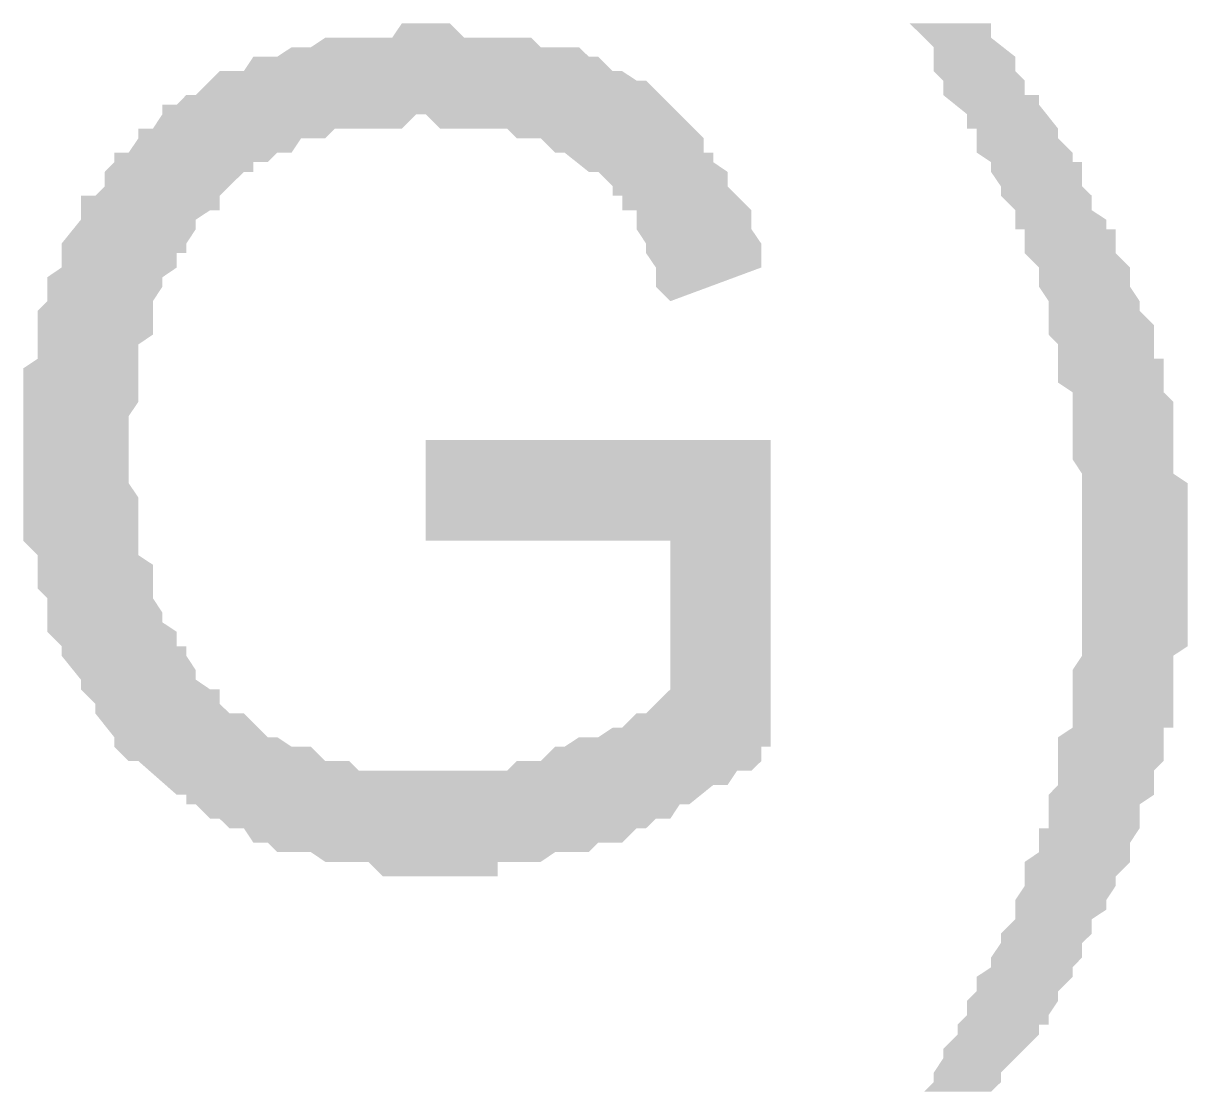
# Model space of a CAD drawing. Header units: millimetres. Extents: x 3240 to 3412, y 1366 to 1426.
# Drawn here: x 3339.0821 to 3339.5108, y 1380.2195 to 1380.6128 of the extents above; entities that cross this region are included whole.
import ezdxf

# ---------------------------------------------------------------- set-up
doc = ezdxf.new("R2010")
doc.units = ezdxf.units.MM
doc.layers.add('H', color=7, linetype='Continuous')

msp = doc.modelspace()

# ---------------------------------------------------------------- hatches: boundary and pattern name
at = {"layer": 'H', "linetype": 'Continuous'}
for points in [[(3339.21438, 1380.29875), (3339.20908, 1380.30405), (3339.19328, 1380.30405), (3339.18798, 1380.30765), (3339.17558, 1380.30765), (3339.17208, 1380.31115), (3339.16678, 1380.31115), (3339.16328, 1380.31645), (3339.15798, 1380.31645), (3339.15438, 1380.31995), (3339.15088, 1380.31995), (3339.14558, 1380.32525), (3339.14208, 1380.32525), (3339.14208, 1380.32875), (3339.13858, 1380.32875), (3339.12448, 1380.34115), (3339.12088, 1380.34115), (3339.11558, 1380.34645), (3339.11558, 1380.34995), (3339.10858, 1380.35875), (3339.10858, 1380.36225), (3339.10328, 1380.36755), (3339.10328, 1380.37115), (3339.09618, 1380.37995), (3339.09618, 1380.38345), (3339.09088, 1380.38875), (3339.09088, 1380.40115), (3339.08738, 1380.40465), (3339.08738, 1380.41695), (3339.08208, 1380.42225), (3339.08208, 1380.48575), (3339.08738, 1380.48925), (3339.08738, 1380.50695), (3339.09088, 1380.51045), (3339.09088, 1380.51925), (3339.09618, 1380.52285), (3339.09618, 1380.53165), (3339.10328, 1380.54045), (3339.10328, 1380.54925), (3339.10858, 1380.54925), (3339.11208, 1380.55275), (3339.11208, 1380.55805), (3339.11558, 1380.56165), (3339.11558, 1380.56515), (3339.12088, 1380.56515), (3339.12448, 1380.57045), (3339.12448, 1380.57395), (3339.12978, 1380.57395), (3339.13328, 1380.57925), (3339.13328, 1380.58275), (3339.13858, 1380.58275), (3339.14208, 1380.58635), (3339.14558, 1380.58635), (3339.15438, 1380.59515), (3339.16328, 1380.59515), (3339.16678, 1380.60045), (3339.17558, 1380.60045), (3339.18088, 1380.60395), (3339.18798, 1380.60395), (3339.19328, 1380.60745), (3339.21788, 1380.60745), (3339.22148, 1380.61275), (3339.23908, 1380.61275), (3339.24438, 1380.60745), (3339.26908, 1380.60745), (3339.27258, 1380.60395), (3339.28668, 1380.60395), (3339.29028, 1380.60045), (3339.29378, 1380.60045), (3339.29908, 1380.59515), (3339.30258, 1380.59515), (3339.30788, 1380.59165), (3339.31138, 1380.59165), (3339.33258, 1380.57045), (3339.33258, 1380.56515), (3339.33608, 1380.56515), (3339.33608, 1380.56165), (3339.34138, 1380.55805), (3339.34138, 1380.55275), (3339.35018, 1380.54395), (3339.35018, 1380.53695), (3339.35378, 1380.53165), (3339.35378, 1380.52285), (3339.32028, 1380.51045), (3339.31498, 1380.51575), (3339.31498, 1380.52285), (3339.31138, 1380.52815), (3339.31138, 1380.53165), (3339.30788, 1380.53695), (3339.30788, 1380.54395), (3339.30258, 1380.54395), (3339.30258, 1380.54925), (3339.29908, 1380.54925), (3339.29908, 1380.55275), (3339.29378, 1380.55805), (3339.29028, 1380.55805), (3339.28138, 1380.56515), (3339.27788, 1380.56515), (3339.27258, 1380.57045), (3339.26378, 1380.57045), (3339.26028, 1380.57395), (3339.23558, 1380.57395), (3339.23028, 1380.57925), (3339.22678, 1380.57925), (3339.22148, 1380.57395), (3339.19678, 1380.57395), (3339.19328, 1380.57045), (3339.18438, 1380.57045), (3339.18088, 1380.56515), (3339.17558, 1380.56515), (3339.17208, 1380.56165), (3339.16678, 1380.56165), (3339.16678, 1380.55805), (3339.16328, 1380.55805), (3339.15438, 1380.54925), (3339.15438, 1380.54395), (3339.15088, 1380.54395), (3339.14558, 1380.54045), (3339.14558, 1380.53695), (3339.14208, 1380.53165), (3339.14208, 1380.52815), (3339.13858, 1380.52815), (3339.13858, 1380.52285), (3339.13328, 1380.51925), (3339.13328, 1380.51575), (3339.12978, 1380.51045), (3339.12978, 1380.49815), (3339.12448, 1380.49455), (3339.12448, 1380.47345), (3339.12088, 1380.46815), (3339.12088, 1380.44345), (3339.12448, 1380.43815), (3339.12448, 1380.41695), (3339.12978, 1380.41345), (3339.12978, 1380.40115), (3339.13328, 1380.39585), (3339.13328, 1380.39225), (3339.13858, 1380.38875), (3339.13858, 1380.38345), (3339.14208, 1380.38345), (3339.14208, 1380.37995), (3339.14558, 1380.37465), (3339.14558, 1380.37115), (3339.15088, 1380.36755), (3339.15438, 1380.36755), (3339.15438, 1380.36225), (3339.15798, 1380.35875), (3339.16328, 1380.35875), (3339.17208, 1380.34995), (3339.17558, 1380.34995), (3339.18088, 1380.34645), (3339.18798, 1380.34645), (3339.19328, 1380.34115), (3339.20208, 1380.34115), (3339.20558, 1380.33765), (3339.26028, 1380.33765), (3339.26378, 1380.34115), (3339.27258, 1380.34115), (3339.27788, 1380.34645), (3339.28138, 1380.34645), (3339.28668, 1380.34995), (3339.29378, 1380.34995), (3339.29908, 1380.35345), (3339.30258, 1380.35345), (3339.30788, 1380.35875), (3339.31138, 1380.35875), (3339.32028, 1380.36755), (3339.32028, 1380.42225), (3339.23028, 1380.42225), (3339.23028, 1380.45935), (3339.35728, 1380.45935), (3339.35728, 1380.34645), (3339.35378, 1380.34645), (3339.35378, 1380.34115), (3339.35018, 1380.33765), (3339.34488, 1380.33765), (3339.34138, 1380.33235), (3339.33608, 1380.33235), (3339.32728, 1380.32525), (3339.32378, 1380.32525), (3339.32028, 1380.31995), (3339.31498, 1380.31995), (3339.31138, 1380.31645), (3339.30788, 1380.31645), (3339.30258, 1380.31115), (3339.29378, 1380.31115), (3339.29028, 1380.30765), (3339.27788, 1380.30765), (3339.27258, 1380.30405), (3339.25678, 1380.30405), (3339.25678, 1380.29875), (3339.21438, 1380.29875)], [(3339.41368, 1380.21945), (3339.41728, 1380.22295), (3339.41728, 1380.22645), (3339.42078, 1380.23175), (3339.42078, 1380.23525), (3339.42608, 1380.24055), (3339.42608, 1380.24415), (3339.42958, 1380.24765), (3339.42958, 1380.25295), (3339.43308, 1380.25645), (3339.43308, 1380.26175), (3339.43838, 1380.26525), (3339.43838, 1380.26885), (3339.44198, 1380.27415), (3339.44198, 1380.27765), (3339.44728, 1380.28295), (3339.44728, 1380.28995), (3339.45078, 1380.29525), (3339.45078, 1380.30405), (3339.45608, 1380.30765), (3339.45608, 1380.31645), (3339.45958, 1380.31645), (3339.45958, 1380.32875), (3339.46308, 1380.33235), (3339.46308, 1380.34995), (3339.46838, 1380.35345), (3339.46838, 1380.37465), (3339.47188, 1380.37995), (3339.47188, 1380.44695), (3339.46838, 1380.45225), (3339.46838, 1380.47695), (3339.46308, 1380.48045), (3339.46308, 1380.49455), (3339.45958, 1380.49815), (3339.45958, 1380.51045), (3339.45608, 1380.51575), (3339.45608, 1380.52285), (3339.45078, 1380.52815), (3339.45078, 1380.53695), (3339.44728, 1380.53695), (3339.44728, 1380.54395), (3339.44198, 1380.54925), (3339.44198, 1380.55275), (3339.43838, 1380.55805), (3339.43838, 1380.56165), (3339.43308, 1380.56515), (3339.43308, 1380.57395), (3339.42958, 1380.57395), (3339.42958, 1380.57925), (3339.42078, 1380.58635), (3339.42078, 1380.59165), (3339.41728, 1380.59515), (3339.41728, 1380.60395), (3339.40838, 1380.61275), (3339.43838, 1380.61275), (3339.43838, 1380.60745), (3339.44728, 1380.60045), (3339.44728, 1380.59515), (3339.45078, 1380.59165), (3339.45078, 1380.58635), (3339.45608, 1380.58635), (3339.45608, 1380.58275), (3339.46308, 1380.57395), (3339.46308, 1380.57045), (3339.46838, 1380.56515), (3339.46838, 1380.56165), (3339.47188, 1380.56165), (3339.47188, 1380.55275), (3339.47548, 1380.54925), (3339.47548, 1380.54395), (3339.48078, 1380.54045), (3339.48078, 1380.53695), (3339.48428, 1380.53695), (3339.48428, 1380.52815), (3339.48958, 1380.52285), (3339.48958, 1380.51575), (3339.49308, 1380.51045), (3339.49308, 1380.50695), (3339.49838, 1380.50165), (3339.49838, 1380.48925), (3339.50188, 1380.48925), (3339.50188, 1380.47695), (3339.50548, 1380.47345), (3339.50548, 1380.44695), (3339.51078, 1380.44345), (3339.51078, 1380.38345), (3339.50548, 1380.37995), (3339.50548, 1380.35345), (3339.50188, 1380.35345), (3339.50188, 1380.34115), (3339.49838, 1380.33765), (3339.49838, 1380.32875), (3339.49308, 1380.32525), (3339.49308, 1380.31645), (3339.48958, 1380.31115), (3339.48958, 1380.30405), (3339.48428, 1380.29875), (3339.48428, 1380.29525), (3339.48078, 1380.28995), (3339.48078, 1380.28645), (3339.47548, 1380.28295), (3339.47548, 1380.27765), (3339.47188, 1380.27415), (3339.47188, 1380.26885), (3339.46838, 1380.26525), (3339.46838, 1380.26175), (3339.46308, 1380.25645), (3339.46308, 1380.25295), (3339.45958, 1380.24765), (3339.45958, 1380.24415), (3339.45608, 1380.24415), (3339.45608, 1380.24055), (3339.44198, 1380.22645), (3339.44198, 1380.22295), (3339.43838, 1380.21945), (3339.41368, 1380.21945)]]:
    msp.add_hatch(color=256, dxfattribs=at).paths.add_polyline_path(points)

doc.saveas('drawing.dxf')
